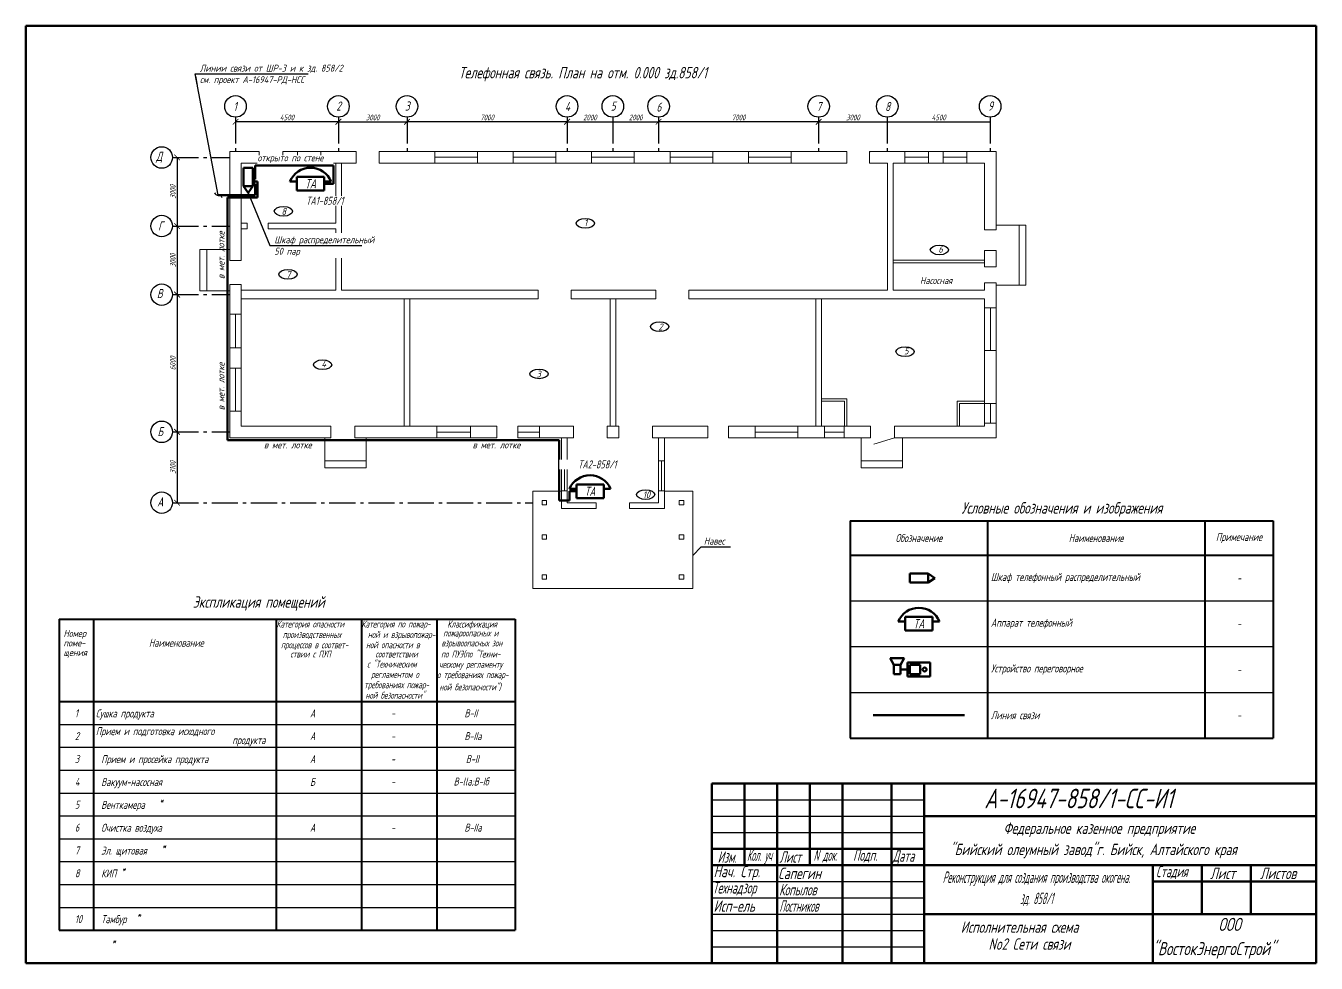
# Model space of a CAD drawing. Header units: millimetres. Extents: x 2120 to 3080, y 1261 to 1551.
# Drawn here: x 2685.2 to 3080.2, y 1261.2 to 1548.2 of the extents above; entities that cross this region are included whole.
import ezdxf
from ezdxf import colors
from ezdxf.entities.mleader import LeaderData, LeaderLine
from ezdxf.enums import TextEntityAlignment as Align
from ezdxf.math import Vec2, Vec3

# ---------------------------------------------------------------- set-up
doc = ezdxf.new("R2010")
doc.units = ezdxf.units.MM
doc.linetypes.add('gost6', pattern=[12, 8, -1.5, 1, -1.5])
for name, color, linetype, lineweight in [('Линия выноска', 137, 'Continuous', 25), ('Линия связи (Вновь)', 3, 'Continuous', 60), ('Осевая', 4, 'gost6', 25), ('Размерная', 4, 'Continuous', 25), ('Рамка толстая', 7, 'Continuous', 60), ('Связь', 84, 'Continuous', 50), ('Строительный', 251, 'Continuous', 13), ('ТаБлица', 253, 'Continuous', 25), ('Текст', 2, 'Continuous', 25), ('Штампы', 252, 'Continuous', 25)]:
    doc.layers.add(name, color=color, linetype=linetype, lineweight=lineweight)
doc.styles.add('Simplex', font='simplex.shx', dxfattribs={"width": 0.7, "oblique": 15})

# ---------------------------------------------------------------- blocks, each defined once
blk = doc.blocks.new('_ArchTick')
at = {"color": 0, "linetype": 'ByBlock', "const_width": 0.15}
blk.add_lwpolyline([(-0.5, -0.5), (0.5, 0.5)], dxfattribs=at)
blk = doc.blocks.new('A$C79A038C6')
at = {"layer": 'Связь'}
for p, q in [((3, 6), (3, 0)), ((15, 6), (3, 6)), ((15, 0), (15, 6)), ((3, 4), (0, 4)), ((3, 0), (15, 0)), ((15, 4), (18, 4))]:
    blk.add_line(p, q, dxfattribs=at)
blk.add_arc((9, 0.25), 9.75, 22.6199, 157.3801, dxfattribs=at)
at = {"layer": 'Связь', "style": 'Simplex', "oblique": 15, "width": 0.7}
blk.add_text('ТА', height=4, dxfattribs=at).set_placement((9, 3), align=Align.MIDDLE_CENTER)
blk = doc.blocks.new('A$C19E7192F')
at = {"layer": 'Связь'}
for p, q in [((0, 4), (0, 0)), ((8, 4), (0, 4)), ((8, 0), (8, 4)), ((11, 2), (8, 4)), ((8, 0), (11, 2)), ((0, 0), (8, 0))]:
    blk.add_line(p, q, dxfattribs=at)
blk = doc.blocks.new('_Integral')
at = {"color": 0, "linetype": 'ByBlock', "lineweight": -2}
for centre, start, end in [((0.44, -0.09), 102, 168), ((-0.44, 0.09), 282, 348)]:
    blk.add_arc(centre, 0.454, start, end, dxfattribs=at)
blk = doc.blocks.new('_None')
blk = doc.blocks.new('*T13')
at = {"layer": 'ТаБлица', "color": 0, "linetype": 'ByBlock', "lineweight": 40, "transparency": 16777216}
for p, q in [((0, 0), (129.5, 0)), ((0, 0), (0, -66.5)), ((42, 0), (42, -66.5)), ((108.5, 0), (108.5, -66.5)), ((129.5, 0), (129.5, -66.5)), ((0, -10.5), (129.5, -10.5)), ((0, -66.5), (129.5, -66.5))]:
    blk.add_line(p, q, dxfattribs=at)
at = {"layer": 'ТаБлица', "color": 5, "linetype": 'ByBlock', "lineweight": 25, "transparency": 16777216}
for p, q in [((0, -24.5), (129.5, -24.5)), ((0, -38.5), (129.5, -38.5)), ((0, -52.5), (129.5, -52.5))]:
    blk.add_line(p, q, dxfattribs=at)
at = {"layer": 'ТаБлица', "color": 2, "transparency": 16777216, "char_height": 2.45, "style": 'Simplex'}
for s, insert, width, attachment_point in [('{\\C256;\\c0;Примечание}', (119, -5.25), 21, 5), ('{\\C256;\\c0;Обозначение}', (21, -5.25), 42, 5), ('{\\C256;\\c0;Наименование}', (75.25, -5.25), 66.5, 5), ('{\\C256;\\c0;Шкаф телефонный распределительный}', (43.05, -17.5), 64.4, 4), ('{\\C256;\\c0;-}', (119, -17.5), 18.9, 5), ('{\\C256;\\c0;Аппарат телефонный}', (43.05, -31.5), 64.4, 4), ('{\\C256;\\c0;-}', (119, -31.5), 18.9, 5), ('{\\C256;\\c0;Устройство переговорное}', (43.05, -45.5), 64.4, 4), ('{\\C256;\\c0;-}', (119, -45.5), 18.9, 5), ('{\\C256;\\c0;Линия связи}', (43.05, -59.5), 64.4, 4), ('{\\C256;\\c0;-}', (119, -59.5), 18.9, 5)]:
    blk.add_mtext(s, dxfattribs=dict(at, insert=insert, width=width, attachment_point=attachment_point))
blk = doc.blocks.new('A$C20EB2E6C')
at = {"layer": 'Связь'}
for p, q in [((8, 17.5), (5, 16)), ((8, 11.5), (8, 17.5)), ((1, 13), (1, 16)), ((1, 16), (5, 16)), ((5, 13), (1, 13)), ((3, 13), (3, 10)), ((5, 16), (5, 13)), ((8, 11.5), (5, 13)), ((0, 0), (0, 10)), ((0, 10), (6, 10)), ((1, 4.5), (1, 9)), ((1, 9), (5, 9)), ((5, 9), (5, 4.5)), ((6, 10), (6, 0)), ((5, 4.5), (1, 4.5)), ((6, 0), (0, 0))]:
    blk.add_line(p, q, dxfattribs=at)
blk.add_circle((3, 2.5), 0.868, dxfattribs=at)

msp = doc.modelspace()

# ---------------------------------------------------------------- linework, layer by layer
at = {"color": 18, "lineweight": 60, "true_color": 0x000000}
for p, q in [((2895.19, 1316.18), (3080.19, 1316.18)), ((2895.19, 1316.18), (2895.19, 1261.18)), ((2905.19, 1316.18), (2905.19, 1291.18)), ((2915.19, 1316.18), (2915.19, 1261.18)), ((2925.19, 1316.18), (2925.19, 1291.18)), ((2935.19, 1316.18), (2935.19, 1261.18)), ((2950.19, 1316.18), (2950.19, 1261.18)), ((2960.19, 1316.18), (2960.19, 1261.18)), ((3080.19, 1316.18), (3080.19, 1261.18)), ((2960.19, 1306.18), (3080.19, 1306.18)), ((2895.19, 1296.18), (2960.19, 1296.18)), ((2895.19, 1291.18), (3080.19, 1291.18)), ((3030.19, 1291.18), (3030.19, 1261.18)), ((3045.19, 1291.18), (3045.19, 1276.18)), ((3060.19, 1291.18), (3060.19, 1276.18)), ((3030.19, 1286.18), (3080.19, 1286.18)), ((2960.19, 1276.18), (3080.19, 1276.18)), ((2895.19, 1261.18), (3080.19, 1261.18))]:
    msp.add_line(p, q, dxfattribs=at)
at = {"color": 18, "lineweight": 25, "true_color": 0x000000}
for p, q in [((2895.19, 1311.18), (2960.19, 1311.18)), ((2895.19, 1306.18), (2960.19, 1306.18)), ((2895.19, 1301.18), (2960.19, 1301.18)), ((2895.19, 1286.18), (2960.19, 1286.18)), ((2895.19, 1281.18), (2960.19, 1281.18)), ((2895.19, 1276.18), (2960.19, 1276.18)), ((2895.19, 1271.18), (2960.19, 1271.18)), ((2895.19, 1266.18), (2960.19, 1266.18))]:
    msp.add_line(p, q, dxfattribs=at)
at = {"layer": 'Линия связи (Вновь)', "color": 18, "true_color": 0x000000}
for p, q in [((2755.36, 1501.22), (2755.36, 1505.42)), ((2755.36, 1505.42), (2779.34, 1505.42)), ((2779.34, 1499.82), (2779.34, 1505.42)), ((2754.66, 1501.22), (2755.36, 1501.22)), ((2754.66, 1500.52), (2756.06, 1500.52)), ((2755.36, 1499.82), (2754.66, 1499.82)), ((2755.36, 1496.32), (2755.36, 1499.82)), ((2756.06, 1500.52), (2756.06, 1495.62)), ((2776.54, 1499.82), (2779.34, 1499.82)), ((2744.09, 1496.32), (2755.36, 1496.32)), ((2756.06, 1495.62), (2746.89, 1495.62)), ((2746.89, 1495.62), (2746.89, 1421.28)), ((2746.89, 1421.28), (2848.46, 1421.28)), ((2848.46, 1421.28), (2848.46, 1402.87)), ((2848.46, 1402.87), (2851.61, 1402.87)), ((2851.61, 1402.87), (2851.61, 1405.67)), ((2851.61, 1405.67), (2853.71, 1405.67)), ((2944.56, 1337.1), (2972.56, 1337.1))]:
    msp.add_line(p, q, dxfattribs=at)
at = {"layer": 'Осевая', "color": 18, "true_color": 0x000000}
for p, q in [((2749.38, 1520.19), (2749.38, 1509.69)), ((2780.88, 1520.19), (2780.88, 1509.69)), ((2801.88, 1520.19), (2801.88, 1509.69)), ((2850.88, 1520.19), (2850.88, 1509.69)), ((2864.88, 1520.19), (2864.88, 1509.69)), ((2878.88, 1520.19), (2878.88, 1509.69)), ((2927.88, 1520.19), (2927.88, 1509.69)), ((2948.88, 1520.19), (2948.88, 1509.69)), ((2980.38, 1520.19), (2980.38, 1509.69)), ((2730.09, 1507.87), (2747.59, 1507.87)), ((2730.09, 1486.87), (2747.59, 1486.87)), ((2730.09, 1465.87), (2747.59, 1465.87)), ((2730.09, 1423.87), (2747.59, 1423.87)), ((2730.09, 1402.17), (2840.41, 1402.17))]:
    msp.add_line(p, q, dxfattribs=at)
at = {"layer": 'Размерная', "color": 18, "true_color": 0x000000}
for p, q in [((2780.88, 1518.79), (2749.38, 1518.79)), ((2780.88, 1518.79), (2801.88, 1518.79)), ((2850.88, 1518.79), (2801.88, 1518.79)), ((2850.88, 1518.79), (2864.88, 1518.79)), ((2864.88, 1518.79), (2878.88, 1518.79)), ((2927.88, 1518.79), (2878.88, 1518.79)), ((2927.88, 1518.79), (2948.88, 1518.79)), ((2948.88, 1518.79), (2980.38, 1518.79)), ((2731.49, 1507.87), (2731.49, 1486.87)), ((2731.49, 1486.87), (2731.49, 1465.87)), ((2731.49, 1465.87), (2731.49, 1423.87)), ((2731.49, 1423.87), (2731.49, 1402.17))]:
    msp.add_line(p, q, dxfattribs=at)
at = {"layer": 'Рамка толстая', "color": 18, "true_color": 0x000000}
for p, q in [((2685.19, 1261.18), (2685.19, 1548.18)), ((2685.19, 1548.18), (3080.19, 1548.18)), ((3080.19, 1548.18), (3080.19, 1261.18)), ((2685.19, 1261.18), (3080.19, 1261.18))]:
    msp.add_line(p, q, dxfattribs=at)
at = {"layer": 'Строительный', "color": 18, "ltscale": 100, "true_color": 0x000000}
for p, q in [((2747.59, 1476.37), (2747.59, 1509.69)), ((2747.59, 1509.69), (2756.62, 1509.69)), ((2756.62, 1509.69), (2756.62, 1508.6)), ((2763.83, 1509.69), (2775.52, 1509.69)), ((2763.83, 1509.69), (2763.83, 1508.6)), ((2768.31, 1509.69), (2768.31, 1508.6)), ((2775.52, 1509.69), (2786.34, 1509.69)), ((2775.52, 1509.69), (2775.52, 1508.6)), ((2786.34, 1509.69), (2786.34, 1506.12)), ((2793.34, 1509.69), (2936.49, 1509.69)), ((2793.34, 1509.69), (2793.34, 1506.12)), ((2810.35, 1509.69), (2810.35, 1506.12)), ((2823.44, 1509.69), (2823.44, 1506.12)), ((2834.36, 1509.69), (2834.36, 1506.12)), ((2847.45, 1509.69), (2847.45, 1506.12)), ((2858.37, 1509.69), (2858.37, 1506.12)), ((2871.46, 1509.69), (2871.46, 1506.12)), ((2882.38, 1509.69), (2882.38, 1506.12)), ((2895.47, 1509.69), (2895.47, 1506.12)), ((2906.39, 1509.69), (2906.39, 1506.12)), ((2919.48, 1509.69), (2919.48, 1506.12)), ((2936.49, 1509.69), (2936.49, 1506.12)), ((2943.49, 1509.69), (2982.23, 1509.69)), ((2943.49, 1509.69), (2943.49, 1506.12)), ((2943.49, 1509.52), (2943.66, 1509.69)), ((2954.3, 1509.69), (2954.3, 1506.12)), ((2961.51, 1509.69), (2961.51, 1506.12)), ((2965.99, 1509.69), (2965.99, 1506.12)), ((2973.2, 1509.69), (2973.2, 1506.12)), ((2982.23, 1509.69), (2982.23, 1485.69)), ((2751.16, 1506.12), (2755.97, 1506.12)), ((2751.16, 1476.37), (2751.16, 1506.12)), ((2779.36, 1506.12), (2786.34, 1506.12)), ((2780.04, 1506.12), (2780.04, 1494.98)), ((2781.79, 1506.12), (2781.79, 1494.98)), ((2793.34, 1506.12), (2936.49, 1506.12)), ((2810.35, 1507.91), (2823.44, 1507.91)), ((2834.36, 1507.91), (2847.45, 1507.91)), ((2858.37, 1507.91), (2871.46, 1507.91)), ((2882.38, 1507.91), (2895.47, 1507.91)), ((2906.39, 1507.91), (2919.48, 1507.91)), ((2936.38, 1506.12), (2936.49, 1506.23)), ((2943.49, 1506.12), (2948.91, 1506.12)), ((2948.91, 1506.12), (2948.91, 1467.2)), ((2950.66, 1506.12), (2978.66, 1506.12)), ((2950.66, 1506.12), (2950.66, 1467.2)), ((2954.3, 1507.91), (2961.51, 1507.91)), ((2965.99, 1507.91), (2973.2, 1507.91)), ((2973.64, 1506.12), (2974.28, 1506.12)), ((2978.66, 1506.12), (2978.66, 1485.69)), ((2780.04, 1494.98), (2780.04, 1487.75)), ((2781.79, 1494.98), (2781.79, 1467.2)), ((2950.66, 1486.47), (2950.66, 1489.52)), ((2751.16, 1487.75), (2752.98, 1487.75)), ((2751.16, 1486), (2752.98, 1486)), ((2752.98, 1486), (2752.98, 1487.75)), ((2759.35, 1487.75), (2764.74, 1487.75)), ((2759.35, 1486), (2759.35, 1487.75)), ((2759.35, 1486), (2780.04, 1486)), ((2764.74, 1487.75), (2780.04, 1487.75)), ((2780.04, 1486), (2780.04, 1467.2)), ((2948.91, 1485.27), (2948.91, 1478.01)), ((2982.23, 1485.69), (2978.66, 1485.69)), ((2991.33, 1487.15), (2982.23, 1487.15)), ((2989.23, 1468.78), (2989.23, 1487.15)), ((2991.33, 1468.78), (2991.33, 1487.15)), ((2738.49, 1479.64), (2747.59, 1479.64)), ((2738.49, 1467.04), (2738.49, 1479.64)), ((2740.59, 1467.04), (2740.59, 1479.64)), ((2978.66, 1479.39), (2978.66, 1474.42)), ((2982.23, 1479.39), (2978.66, 1479.39)), ((2982.23, 1479.39), (2982.23, 1474.42)), ((2747.59, 1476.37), (2751.16, 1476.37)), ((2950.66, 1476.44), (2978.66, 1476.44)), ((2950.66, 1475.6), (2978.66, 1475.6)), ((2982.23, 1474.42), (2978.66, 1474.42)), ((2978.66, 1469.45), (2978.66, 1467.2)), ((2982.23, 1469.45), (2978.66, 1469.45)), ((2982.23, 1469.45), (2982.23, 1421.98)), ((2747.59, 1467.04), (2738.49, 1467.04)), ((2747.59, 1421.98), (2747.59, 1469.02)), ((2747.59, 1469.02), (2751.16, 1469.02)), ((2751.16, 1425.55), (2751.16, 1469.02)), ((2751.16, 1467.2), (2780.04, 1467.2)), ((2781.79, 1467.2), (2841.99, 1467.2)), ((2841.99, 1464.54), (2841.99, 1467.2)), ((2852.14, 1467.2), (2878.04, 1467.2)), ((2852.14, 1464.54), (2852.14, 1467.2)), ((2878.04, 1464.54), (2878.04, 1467.2)), ((2888.19, 1467.2), (2948.91, 1467.2)), ((2888.19, 1464.54), (2888.19, 1467.2)), ((2950.66, 1467.2), (2978.66, 1467.2)), ((2982.23, 1468.78), (2991.33, 1468.78)), ((2751.16, 1464.54), (2841.99, 1464.54)), ((2801.04, 1464.54), (2801.04, 1425.55)), ((2802.79, 1464.54), (2802.79, 1425.55)), ((2852.14, 1464.54), (2878.04, 1464.54)), ((2864.04, 1427.37), (2864.04, 1464.54)), ((2865.79, 1464.54), (2865.79, 1427.37)), ((2865.79, 1464.54), (2865.79, 1430.1)), ((2877.6, 1464.54), (2875.87, 1464.54)), ((2888.19, 1464.54), (2978.66, 1464.54)), ((2927.04, 1464.47), (2927.04, 1425.55)), ((2928.02, 1464.54), (2934.11, 1464.54)), ((2928.79, 1464.47), (2928.79, 1425.55)), ((2930.18, 1464.54), (2938.2, 1464.54)), ((2978.66, 1464.54), (2978.66, 1425.55)), ((2982.23, 1461.81), (2978.66, 1461.81)), ((2980.45, 1461.81), (2980.45, 1448.72)), ((2747.59, 1459.92), (2751.16, 1459.92)), ((2749.38, 1459.92), (2749.38, 1449.63)), ((2802.79, 1443.23), (2802.79, 1458.48)), ((2802.79, 1442.8), (2802.79, 1451.28)), ((2747.59, 1449.63), (2751.16, 1449.63)), ((2982.23, 1448.72), (2978.66, 1448.72)), ((2747.59, 1443.33), (2751.16, 1443.33)), ((2749.38, 1443.33), (2749.38, 1430.24)), ((2936.49, 1433.95), (2928.79, 1433.95)), ((2936.49, 1433.95), (2936.49, 1425.55)), ((2747.59, 1430.24), (2751.16, 1430.24)), ((2935.79, 1433.25), (2928.79, 1433.25)), ((2935.79, 1433.25), (2935.79, 1425.55)), ((2970.26, 1425.55), (2970.26, 1433.25)), ((2970.26, 1433.25), (2978.66, 1433.25)), ((2970.96, 1432.55), (2978.66, 1432.55)), ((2970.96, 1425.55), (2970.96, 1432.55)), ((2982.23, 1432.55), (2978.66, 1432.55)), ((2980.45, 1432.55), (2980.45, 1426.53)), ((2864.04, 1427.37), (2864.04, 1425.55)), ((2865.79, 1427.37), (2865.79, 1425.55)), ((2982.23, 1426.53), (2978.66, 1426.53)), ((2778.6, 1425.55), (2751.16, 1425.55)), ((2778.6, 1421.98), (2778.6, 1425.55)), ((2829.42, 1425.55), (2785.95, 1425.55)), ((2785.95, 1421.98), (2785.95, 1425.55)), ((2811.01, 1421.98), (2811.01, 1425.55)), ((2811.01, 1423.77), (2821.3, 1423.77)), ((2821.3, 1421.98), (2821.3, 1425.55)), ((2829.42, 1421.98), (2829.42, 1425.55)), ((2852.84, 1425.55), (2835.79, 1425.55)), ((2835.79, 1421.98), (2835.79, 1425.55)), ((2835.79, 1423.77), (2842.44, 1423.77)), ((2842.44, 1421.98), (2842.44, 1425.55)), ((2852.84, 1421.98), (2852.84, 1425.55)), ((2866.7, 1425.55), (2863.13, 1425.55)), ((2863.13, 1421.98), (2863.13, 1425.55)), ((2866.7, 1421.98), (2866.7, 1425.55)), ((2893.95, 1425.55), (2876.99, 1425.55)), ((2876.99, 1421.98), (2876.99, 1425.55)), ((2893.95, 1421.98), (2893.95, 1425.55)), ((2943.79, 1425.55), (2900.32, 1425.55)), ((2900.32, 1421.98), (2900.32, 1425.55)), ((2900.32, 1421.98), (2900.32, 1425.55)), ((2908.44, 1421.98), (2908.44, 1425.55)), ((2908.44, 1423.77), (2921.53, 1423.77)), ((2921.53, 1421.98), (2921.53, 1425.55)), ((2929.65, 1421.98), (2929.65, 1425.55)), ((2929.65, 1423.77), (2935.67, 1423.77)), ((2935.67, 1421.98), (2935.67, 1425.55)), ((2943.79, 1421.98), (2943.79, 1425.55)), ((2978.66, 1425.55), (2951.14, 1425.55)), ((2951.14, 1421.98), (2951.14, 1425.55)), ((2778.6, 1421.98), (2747.59, 1421.98)), ((2776.73, 1421.98), (2776.73, 1412.88)), ((2829.42, 1421.98), (2785.95, 1421.98)), ((2789.33, 1412.88), (2789.33, 1421.98)), ((2852.84, 1421.98), (2835.79, 1421.98)), ((2849.16, 1400.42), (2849.16, 1421.98)), ((2850.91, 1402.17), (2850.91, 1421.98)), ((2850.91, 1421.98), (2850.91, 1402.17)), ((2866.7, 1421.98), (2863.13, 1421.98)), ((2893.95, 1421.98), (2876.99, 1421.98)), ((2878.91, 1402.17), (2878.91, 1421.98)), ((2880.66, 1400.42), (2880.66, 1421.98)), ((2943.79, 1421.98), (2900.32, 1421.98)), ((2940.92, 1421.98), (2940.92, 1412.88)), ((2951.14, 1421.98), (2944.8, 1420.09)), ((2982.23, 1421.98), (2951.14, 1421.98)), ((2953.52, 1412.88), (2953.52, 1421.98)), ((2776.73, 1414.98), (2789.33, 1414.98)), ((2850.91, 1414.96), (2849.16, 1414.96)), ((2850.04, 1414.96), (2850.04, 1405.85)), ((2880.66, 1414.96), (2878.91, 1414.96)), ((2879.79, 1414.96), (2879.79, 1405.85)), ((2940.92, 1414.98), (2953.52, 1414.98)), ((2776.73, 1412.88), (2789.33, 1412.88)), ((2940.92, 1412.88), (2953.52, 1412.88)), ((2840.41, 1405.67), (2840.41, 1375.92)), ((2840.41, 1405.67), (2849.16, 1405.67)), ((2843.21, 1401.47), (2843.21, 1402.87)), ((2843.21, 1402.87), (2844.61, 1402.87)), ((2844.61, 1402.87), (2844.61, 1401.47)), ((2850.91, 1405.85), (2849.16, 1405.85)), ((2880.66, 1405.85), (2878.91, 1405.85)), ((2880.66, 1405.67), (2889.41, 1405.67)), ((2885.21, 1401.47), (2885.21, 1402.87)), ((2885.21, 1402.87), (2886.61, 1402.87)), ((2886.61, 1402.87), (2886.61, 1401.47)), ((2889.41, 1405.67), (2889.41, 1375.92)), ((2844.61, 1401.47), (2843.21, 1401.47)), ((2849.16, 1400.42), (2859.73, 1400.42)), ((2849.16, 1400.42), (2859.73, 1400.42)), ((2850.91, 1402.17), (2859.73, 1402.17)), ((2850.91, 1402.17), (2859.73, 1402.17)), ((2859.73, 1400.42), (2859.73, 1402.17)), ((2870.02, 1402.17), (2878.91, 1402.17)), ((2870.02, 1400.42), (2870.02, 1402.17)), ((2870.02, 1400.42), (2880.66, 1400.42)), ((2870.02, 1400.42), (2880.66, 1400.42)), ((2886.61, 1401.47), (2885.21, 1401.47)), ((2843.21, 1390.97), (2843.21, 1392.37)), ((2843.21, 1392.37), (2844.61, 1392.37)), ((2844.61, 1390.97), (2843.21, 1390.97)), ((2844.61, 1392.37), (2844.61, 1390.97)), ((2885.21, 1390.97), (2885.21, 1392.37)), ((2885.21, 1392.37), (2886.61, 1392.37)), ((2886.61, 1390.97), (2885.21, 1390.97)), ((2886.61, 1392.37), (2886.61, 1390.97)), ((2843.21, 1378.72), (2843.21, 1380.12)), ((2843.21, 1380.12), (2844.61, 1380.12)), ((2844.61, 1378.72), (2843.21, 1378.72)), ((2844.61, 1380.12), (2844.61, 1378.72)), ((2885.21, 1378.72), (2885.21, 1380.12)), ((2885.21, 1380.12), (2886.61, 1380.12)), ((2886.61, 1378.72), (2885.21, 1378.72)), ((2886.61, 1380.12), (2886.61, 1378.72)), ((2889.41, 1375.92), (2840.41, 1375.92))]:
    msp.add_line(p, q, dxfattribs=at)
at = {"layer": 'ТаБлица', "color": 18, "lineweight": 40, "ltscale": 100, "true_color": 0x000000}
for p, q in [((2695.44, 1366.48), (2834.97, 1366.48)), ((2695.44, 1366.48), (2695.44, 1271.28)), ((2705.94, 1366.48), (2705.94, 1271.28)), ((2761.94, 1271.28), (2761.94, 1366.48)), ((2787.97, 1366.48), (2787.97, 1271.28)), ((2811.05, 1366.48), (2811.05, 1271.28)), ((2834.97, 1366.48), (2834.97, 1271.28)), ((2695.44, 1341.28), (2834.97, 1341.28)), ((2695.44, 1271.28), (2834.97, 1271.28))]:
    msp.add_line(p, q, dxfattribs=at)
at = {"layer": 'ТаБлица', "color": 18, "ltscale": 100, "true_color": 0x000000}
for p, q in [((2761.94, 1366.48), (2761.94, 1285.28)), ((2695.44, 1334.28), (2834.97, 1334.28)), ((2695.44, 1327.28), (2834.97, 1327.28)), ((2695.44, 1320.28), (2834.97, 1320.28)), ((2695.44, 1313.28), (2834.97, 1313.28)), ((2695.44, 1306.28), (2834.97, 1306.28)), ((2695.44, 1299.28), (2834.97, 1299.28)), ((2695.44, 1292.28), (2834.97, 1292.28)), ((2695.44, 1285.28), (2834.97, 1285.28)), ((2695.44, 1278.28), (2834.97, 1278.28))]:
    msp.add_line(p, q, dxfattribs=at)
at = {"layer": 'Текст', "color": 18, "ltscale": 100, "true_color": 0x000000}
msp.add_lwpolyline([(2889.41, 1386), (2891.97, 1388.63), (2900.91, 1388.63)], dxfattribs=at)
for centre in [(2749.38, 1523.5), (2780.88, 1523.5), (2801.88, 1523.5), (2850.88, 1523.5), (2864.88, 1523.5), (2878.88, 1523.5), (2927.88, 1523.5), (2948.88, 1523.5), (2980.38, 1523.5), (2726.79, 1507.87), (2726.79, 1486.87), (2726.79, 1465.87), (2726.79, 1423.87), (2726.79, 1402.17)]:
    msp.add_circle(centre, 3.3, dxfattribs=at)
for centre in [(2764.05, 1491.4), (2856.44, 1487.71), (2964.87, 1479.56), (2765.44, 1472.1), (2879.19, 1456.08), (2954.35, 1448.42), (2776.02, 1444.41), (2842.29, 1441.6), (2874.9, 1404.65)]:
    msp.add_ellipse(centre, major_axis=(-2.8, 0), ratio=0.525, dxfattribs=at)
at = {"layer": 'Штампы', "color": 18, "lineweight": 60, "true_color": 0x000000}
msp.add_line((2685.19, 1261.18), (2685.19, 1346.18), dxfattribs=at)

# ---------------------------------------------------------------- block references
msp.add_blockref('*T13', (2937.56, 1396.6))
at = {"layer": 'Размерная', "color": 18, "true_color": 0x000000, "xscale": 1.75, "yscale": 1.75, "zscale": 1.75}
for p, rotation in [((2749.38, 1518.79), 180), ((2801.88, 1518.79), 180), ((2878.88, 1518.79), 180), ((2731.49, 1507.87), 90), ((2731.49, 1486.87), 270), ((2731.49, 1465.87), 270), ((2731.49, 1423.87), 270), ((2731.49, 1402.17), 270)]:
    msp.add_blockref('_ArchTick', p, dxfattribs=dict(at, rotation=rotation))
for p in [(2780.88, 1518.79), (2850.88, 1518.79), (2927.88, 1518.79)]:
    msp.add_blockref('_ArchTick', p, dxfattribs=at)
at = {"layer": 'Связь', "color": 18, "true_color": 0x000000, "xscale": 0.7, "yscale": 0.7, "zscale": 0.7}
for name, p, rotation in [('A$C19E7192F', (2751.86, 1504.72), 270), ('A$C20EB2E6C', (2962.06, 1349), 90)]:
    msp.add_blockref(name, p, dxfattribs=dict(at, rotation=rotation))
for name, p in [('A$C79A038C6', (2766.04, 1497.72)), ('A$C79A038C6', (2851.61, 1403.57)), ('A$C19E7192F', (2955.76, 1377.7)), ('A$C79A038C6', (2952.26, 1363))]:
    msp.add_blockref(name, p, dxfattribs=at)

# ---------------------------------------------------------------- texts
at = {"color": 18, "true_color": 0x000000, "style": 'Simplex', "oblique": 15}
for s, height, width, p in [('А-16947-858/1-СС-И1', 6, 0.7, (2978.58, 1308.61)), ('Федеральное казенное предприятие', 3.5, 0.7, (2984.47, 1300.76)), ('Кол. уч', 3.5, 0.4, (2905.94, 1292.51)), ('N', 3.5, 0.5, (2926.31, 1292.51)), ('Подп.', 3.5, 0.6, (2938.41, 1292.51)), ('Дата', 3.5, 0.6, (2950.56, 1292.26)), ('"Бийский олеумный завод"г. Бийск, Алтайского края', 3.5, 0.7, (2968.06, 1294.26)), ('Изм.', 3.5, 0.6, (2896.96, 1291.93)), ('Лист', 3.5, 0.6, (2915.9, 1291.93)), ('док.', 3.5, 0.5, (2929.1, 1292.51)), ('Нач. Стр.', 3.5, 0.7, (2895.72, 1287.51)), ('Сапегин', 3.5, 0.7, (2915.5, 1286.93)), ('Реконструкция для создания производства окогена.', 3.5, 0.4, (2965.84, 1285.76)), ('Стадия', 3.5, 0.6, (3031.16, 1287.51)), ('Лист', 3.5, 0.7, (3047.73, 1286.93)), ('Листов', 3.5, 0.7, (3063, 1286.93)), ('Технадзор', 3.5, 0.6, (2895.39, 1282.51)), ('Копылов', 3.5, 0.6, (2915.79, 1281.93)), ('Исп-ель', 3.5, 0.7, (2895.72, 1276.93)), ('Постников', 3.5, 0.5, (2915.85, 1276.93)), ('зд. 858/1', 3.5, 0.4, (2989.51, 1279.26)), ('Исполнительная схема ', 3.5, 0.7, (2971.39, 1270.49)), ('ООО', 4, 0.7, (3050.25, 1271.06)), ('No2 Сети связи', 3.5, 0.7, (2979.89, 1265.3)), ('"ВостокЭнергоСтрой"', 4, 0.7, (3030.09, 1263.63))]:
    msp.add_text(s, height=height, dxfattribs=dict(at, width=width)).set_placement(p)
at = {"layer": 'Размерная', "color": 18, "true_color": 0x000000, "char_height": 1.75, "attachment_point": 5, "style": 'Simplex'}
for s, insert in [('4500', (2765.13, 1520.12)), ('3000', (2791.38, 1520.12)), ('7000', (2826.38, 1520.12)), ('2000', (2857.88, 1520.12)), ('2000', (2871.88, 1520.12)), ('7000', (2903.38, 1520.12)), ('3000', (2938.38, 1520.12)), ('4500', (2964.63, 1520.12))]:
    msp.add_mtext(s, dxfattribs=dict(at, insert=insert))
at = {"layer": 'Размерная', "color": 18, "true_color": 0x000000, "char_height": 1.75, "attachment_point": 5, "rotation": 90, "style": 'Simplex'}
for s, insert in [('3000', (2730.16, 1497.37)), ('3000', (2730.16, 1476.37)), ('6000', (2730.16, 1444.87)), ('3100', (2730.16, 1413.02))]:
    msp.add_mtext(s, dxfattribs=dict(at, insert=insert))
at = {"layer": 'ТаБлица', "color": 18, "true_color": 0x000000, "insert": (3002.35, 1400.1), "char_height": 3.5, "width": 129.4197, "attachment_point": 5, "style": 'Simplex'}
msp.add_mtext('Условные обозначения и изображения', dxfattribs=at)
at = {"layer": 'Текст', "color": 18, "ltscale": 100, "true_color": 0x000000, "style": 'Simplex', "oblique": 15}
for s, height, width, p in [('1', 2.8, 0.7, (2748.73, 1522.06)), ('2', 2.8, 0.7, (2780.23, 1522.2)), ('3', 2.8, 0.7, (2801.23, 1522.2)), ('4', 2.8, 0.7, (2850.23, 1522.06)), ('5', 2.8, 0.7, (2864.23, 1522.2)), ('6', 2.8, 0.7, (2878.23, 1521.9)), ('7', 2.8, 0.7, (2927.23, 1522.06)), ('8', 2.8, 0.7, (2948.23, 1522.06)), ('9', 2.8, 0.7, (2979.73, 1522.23)), ('Д', 2.8, 0.7, (2725.08, 1506.81)), ('8', 2.1, 0.7, (2763.47, 1490.3)), ('Г', 2.8, 0.7, (2725.68, 1485.52)), ('1', 2.1, 0.7, (2856.11, 1486.88)), ('6', 2.1, 0.7, (2964.54, 1478.73)), ('7', 2.1, 0.7, (2764.93, 1471)), ('Насосная', 2.1, 0.7, (2958.92, 1469.14)), ('B', 2.8, 0.7, (2725.32, 1464.81)), ('2', 2.1, 0.7, (2878.84, 1454.94)), ('5', 2.1, 0.7, (2954.03, 1447.58)), ('4', 2.1, 0.7, (2775.69, 1443.58)), ('3', 2.1, 0.7, (2841.49, 1440.51)), ('Б', 2.8, 0.7, (2725.51, 1422.55)), ('в мет. лотке', 2.1, 0.7, (2758.1, 1418.81)), ('в мет. лотке', 2.1, 0.7, (2821.97, 1418.81)), ('А', 2.8, 0.7, (2725.4, 1401.01)), ('10', 2.1, 0.7, (2874.08, 1403.55)), ('Навес', 2.1, 0.7, (2892.75, 1389.35)), ('Экспликация помещений', 3.5, 0.7, (2736.3, 1370.03)), ('Номер', 2.1, 0.7, (2696.72, 1361.08)), ('Категория опасности ', 2.1, 0.6, (2761.94, 1363.95)), ('Категория по пожар-', 2.1, 0.6, (2787.97, 1363.95)), ('ной и взрывопожар-', 2.1, 0.6, (2789.87, 1360.75)), ('Классификация ', 2.1, 0.6, (2814.21, 1363.95)), ('поме-', 2.1, 0.7, (2696.72, 1358.17)), ('Наименование', 2.45, 0.7, (2722.88, 1358.05)), ('процессов в соответ-', 2.1, 0.6, (2763.3, 1357.6)), ('производственных', 2.1, 0.6, (2763.84, 1360.75)), ('ной опасности в ', 2.1, 0.6, (2789.33, 1357.6)), ('взрывоопасных зон ', 2.1, 0.6, (2812.41, 1358.15)), ('пожароопасных и', 2.1, 0.6, (2812.95, 1361.2)), ('щения', 2.1, 0.7, (2696.72, 1355.25)), ('ствии с ПУП', 2.1, 0.6, (2766.17, 1354.77)), ('соответствии', 2.1, 0.6, (2792.2, 1354.77)), ('по ПУЭ(по "Техни-', 2.1, 0.6, (2812.31, 1354.77)), ('с "Техническим', 2.1, 0.6, (2789.67, 1351.7)), ('ческому регламенту', 2.1, 0.6, (2811.69, 1351.61)), (' требованиях пожар-', 2.1, 0.6, (2787.76, 1345.36)), ('регламентом о', 2.1, 0.6, (2790.89, 1348.53)), ('о требованиях пожар-', 2.1, 0.6, (2811.05, 1348.44)), ('ной безопасности")', 2.1, 0.6, (2811.8, 1344.68)), ('ной безопасности"', 2.1, 0.6, (2789.15, 1342.16)), ('1', 2.45, 0.7, (2700.21, 1336.47)), ('Сушка продукта', 2.45, 0.7, (2706.63, 1336.43)), ('А', 2.45, 0.7, (2772.18, 1336.47)), ('-', 2.45, 0.7, (2796.95, 1336.47)), ('В-II', 2.45, 0.7, (2819.45, 1336.47)), ('2', 2.45, 0.7, (2700.21, 1329.47)), ('Прием и подготовка исходного', 2.45, 0.7, (2706.63, 1330.99)), ('А', 2.45, 0.7, (2772.18, 1329.47)), ('В-IIа', 2.45, 0.7, (2819.45, 1329.47)), ('продукта', 2.45, 0.7, (2748.38, 1328.27)), ('-', 2.45, 0.7, (2796.95, 1329.47)), ('3', 2.45, 0.7, (2700.21, 1322.47)), ('Прием и просейка продукта', 2.45, 0.7, (2708.26, 1322.43)), ('А', 2.45, 0.7, (2772.18, 1322.47)), ('-', 2.45, 0.7, (2796.95, 1322.47)), ('В-II', 2.45, 0.7, (2819.89, 1322.47)), ('4', 2.45, 0.7, (2700.21, 1315.47)), ('Вакуум-насосная', 2.45, 0.7, (2708.26, 1315.43)), ('Б', 2.45, 0.7, (2772.18, 1315.47)), ('-', 2.45, 0.7, (2796.95, 1315.47)), ('В-llа;В-Iб', 2.45, 0.7, (2816.14, 1315.58)), ('5', 2.45, 0.7, (2700.21, 1308.47)), ('Венткамера ', 2.45, 0.7, (2708.26, 1308.43)), ('*', 2.45, 0.7, (2726.1, 1309.84)), ('6', 2.45, 0.7, (2700.21, 1301.47)), ('Очистка воздуха', 2.45, 0.7, (2708.26, 1301.43)), ('А', 2.45, 0.7, (2772.18, 1301.47)), ('В-IIа', 2.45, 0.7, (2819.45, 1301.47)), ('-', 2.45, 0.7, (2796.95, 1301.47)), ('7', 2.45, 0.7, (2700.21, 1294.47)), ('Эл. щитовая', 2.45, 0.7, (2708.26, 1294.43)), ('*', 2.45, 0.7, (2726.83, 1295.84)), ('8', 2.45, 0.7, (2700.21, 1287.47)), ('КИП', 2.45, 0.7, (2708.26, 1287.43)), ('*', 2.45, 0.7, (2714.51, 1288.84)), ('10', 2.45, 0.7, (2700.21, 1273.47)), ('Тамбур', 2.45, 0.7, (2708.26, 1273.43)), ('*', 2.45, 0.7, (2719.18, 1274.84)), ('*', 2.45, 0.7, (2711.5, 1266.74))]:
    msp.add_text(s, height=height, dxfattribs=dict(at, width=width)).set_placement(p)
at = {"layer": 'Текст', "color": 18, "ltscale": 100, "true_color": 0x000000, "style": 'Simplex', "oblique": 15, "width": 0.7}
for p in [(2746.01, 1470.65), (2746.01, 1430.48)]:
    msp.add_text('в мет. лотке', height=2.1, rotation=90, dxfattribs=at).set_placement(p)
at = {"layer": 'Текст', "color": 18, "ltscale": 100, "true_color": 0x000000, "insert": (2747.59, 1535.59), "char_height": 3.5, "width": 234.64, "attachment_point": 1, "style": 'Simplex'}
msp.add_mtext('\\pi70.12609;Телефонная связь. План на отм. 0.000 зд.858/1', dxfattribs=at)

# ---------------------------------------------------------------- next in the draw order: texts
at = {"layer": 'Текст', "color": 18, "lineweight": 30, "true_color": 0x000000, "char_height": 2.45, "attachment_point": 5, "style": 'Simplex', "bg_fill": 3, "box_fill_scale": 1.1, "bg_fill_color": 256, "bg_fill_transparency": 0}
for s, insert in [('ТА1-858/1', (2776.71, 1494.61)), ('ТА2-858/1', (2860.13, 1413.89))]:
    msp.add_mtext_dynamic_manual_height_columns(s, width=22.706, gutter_width=2253.66, heights=[0], dxfattribs=dict(at, insert=insert))

# ---------------------------------------------------------------- next in the draw order: leaders
at = {"layer": 'Линия выноска', "color": 18, "true_color": 0x000000}
ml = msp.add_multileader_mtext('Standard', dxfattribs=at)
ml.set_content('{\\C256;\\c0;Линии связи от ШР-3 и к зд. 858/2\\Pсм. проект А-16947-РД-НСС}', color=2, style='Simplex')
ml.set_leader_properties()
ml.set_arrow_properties(name='INTEGRAL')
ml.build(insert=Vec2(0, 0))
ml.multileader.update_dxf_attribs({"text_left_attachment_type": 6, "text_right_attachment_type": 6, "dogleg_length": 0, "arrow_head_size": 2.8})
ctx = ml.context
ctx.base_point, ctx.char_height, ctx.arrow_head_size, ctx.landing_gap_size, ctx.plane_origin = Vec3(2737.07, 1533.46), 2.1, 2.8, 1.4, Vec3(2747.79, 1519.16)
ctx.left_attachment, ctx.right_attachment = 6, 6
notes = []
notes.append((ctx, [(1, (1, 1, 0), (2737.07, 1533.46), (1, 0), 0, [(0, [(2744.09, 1496.32)], 0, [])])]))
ctx.mtext.insert, ctx.mtext.flow_direction = Vec3(2738.47, 1536.26), 5
ctx.mtext.has_bg_fill, ctx.mtext.bg_color, ctx.mtext.bg_scale_factor, ctx.mtext.bg_transparency, ctx.mtext.use_window_bg_color = 1, -1027028792, 1.5, 0, 1
for ctx, leaders in notes:
    for number, flags, end, landing, length, lines in leaders:
        leader = LeaderData()
        leader.index, (leader.has_last_leader_line, leader.has_dogleg_vector, leader.attachment_direction) = number, flags
        leader.last_leader_point, leader.dogleg_vector, leader.dogleg_length = Vec3(end), Vec3(landing), length
        for number, points, colour, breaks in lines:
            line = LeaderLine()
            line.index, line.vertices, line.color, line.breaks = number, Vec3.list(points), colors.encode_raw_color(colour), breaks
            leader.lines.append(line)
        ctx.leaders.append(leader)

# ---------------------------------------------------------------- next in the draw order: texts
at = {"layer": 'Текст', "color": 18, "ltscale": 100, "true_color": 0x000000, "style": 'Simplex', "oblique": 15, "width": 0.7}
msp.add_text('открыто по стене', height=2.1, dxfattribs=at).set_placement((2756.12, 1506.7))

# ---------------------------------------------------------------- next in the draw order: leaders
at = {"layer": 'Линия выноска', "color": 18, "true_color": 0x000000}
ml = msp.add_multileader_mtext('Standard', dxfattribs=at)
ml.set_content('{\\C256;\\c0;Шкаф распределительный\\P50 пар}', color=2, style='Simplex')
ml.set_leader_properties()
ml.set_arrow_properties(name='NONE')
ml.build(insert=Vec2(0, 0))
ml.multileader.update_dxf_attribs({"text_left_attachment_type": 6, "text_right_attachment_type": 6, "dogleg_length": 0, "arrow_head_size": 2.8})
ctx = ml.context
ctx.base_point, ctx.char_height, ctx.arrow_head_size, ctx.landing_gap_size, ctx.plane_origin = Vec3(2759.87, 1480.91), 2.1, 2.8, 1.4, Vec3(2770.59, 1498.77)
ctx.left_attachment, ctx.right_attachment = 6, 6
notes = []
notes.append((ctx, [(1, (1, 1, 0), (2759.87, 1480.91), (1, 0), 0, [(0, [(2753.26, 1497.02)], 0, [])])]))
ctx.mtext.insert, ctx.mtext.flow_direction = Vec3(2761.27, 1483.71), 5
ctx.mtext.has_bg_fill, ctx.mtext.bg_color, ctx.mtext.bg_scale_factor, ctx.mtext.bg_transparency, ctx.mtext.use_window_bg_color = 1, -1027028792, 1.5, 0, 1
for ctx, leaders in notes:
    for number, flags, end, landing, length, lines in leaders:
        leader = LeaderData()
        leader.index, (leader.has_last_leader_line, leader.has_dogleg_vector, leader.attachment_direction) = number, flags
        leader.last_leader_point, leader.dogleg_vector, leader.dogleg_length = Vec3(end), Vec3(landing), length
        for number, points, colour, breaks in lines:
            line = LeaderLine()
            line.index, line.vertices, line.color, line.breaks = number, Vec3.list(points), colors.encode_raw_color(colour), breaks
            leader.lines.append(line)
        ctx.leaders.append(leader)

doc.saveas('drawing.dxf')
